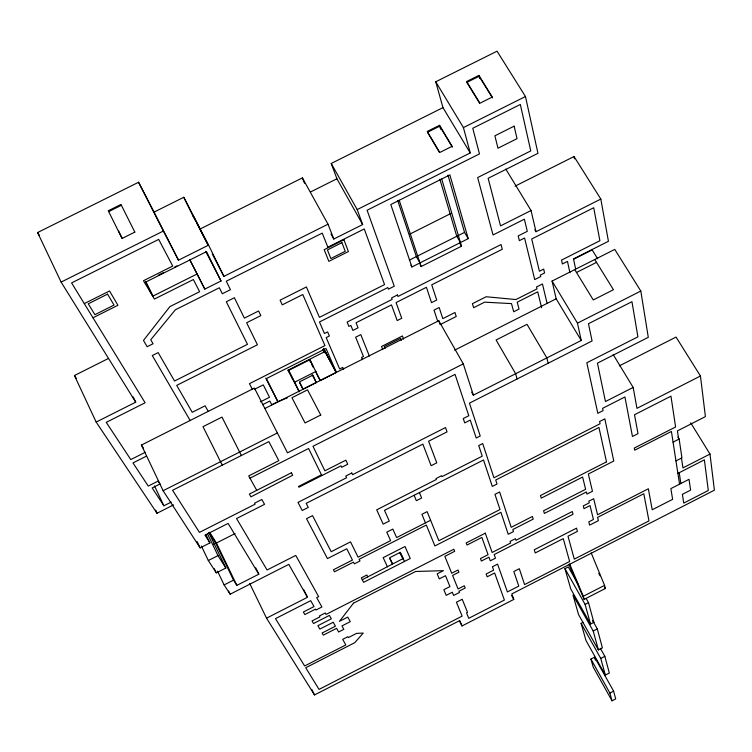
<?xml version="1.0" encoding="UTF-8"?>
<svg xmlns="http://www.w3.org/2000/svg" width="752" height="752" viewBox="0 0 752 752"><rect width="100%" height="100%" fill="white"/><g stroke="black" fill="none" stroke-linecap="round" stroke-linejoin="round"><path stroke-width="1.13" d="M362.276 579.717L403.138 558.548L399.961 552.513M612.025 700.817L615.7 698.918L613.604 691.144L594.606 657.182L590.922 659.081L593.206 667.08L612.025 700.817L609.891 693.062L590.922 659.081M600.34 648.309L604.834 656.317L609.336 673.031L605.332 675.089L586.005 640.554L581.099 623.352L583.12 622.318M578.702 585.319L568.315 566.952L564.949 568.672L570.73 588.901L590.527 624.066L593.854 622.355L588.515 602.672L586.203 598.592M597.295 628.898L602.399 647.857L598.395 649.925L593.196 631.003L597.295 628.898L592.802 620.926M605.332 675.089L600.754 658.414L604.834 656.317M609.891 693.062L613.604 691.144M249.664 583.411L266.537 618.163L314.515 694.942L459.773 620.56L462.019 625.955L513.785 599.438L511.849 593.901L714.4 490.191L709.991 454.076L690.721 422.859M604.552 585.366L605.332 588.496L584.144 599.372L583.289 596.27L604.552 585.366L591.204 552.955M590.527 624.066L585.112 604.411L588.515 602.672M430.605 520.262L396.614 537.586L392.835 529.088L386.791 532.162L390.626 540.632L358.093 557.194L350.535 541.872L331.2 551.705L312.541 515.637L306.525 518.692L327.468 558.595L346.785 548.763L352.444 560.071L333.399 569.781L334.471 571.811L353.478 562.129L354.342 563.868L359.973 561.001L359.118 559.272L426.328 525.037L434.9 545.943L500.907 512.281L508.23 534.277L513.484 531.589L512.817 529.54L533.196 519.134L532.397 516.483L511.191 527.312L499.619 491.968L494.948 494.355L500.005 509.546L438.877 540.716L427.127 511.642L421.919 514.293L425.444 522.894M266.537 618.163L307.483 597.295L288.796 564.367L230.131 594.202L224.115 584.915L217.535 571.172M673.059 442.138L679.141 439.036L677.937 437.072M675.963 460.901L681.932 457.855L679.141 439.036M709.991 454.076L682.938 467.904L681.481 458.09M677.89 473.393L704.38 459.848L708.299 490.511L683.737 503.088L682.393 494.337L690.609 490.135L689.039 479.325L670.869 488.612L672.617 499.337L652.228 509.771L648.346 488.791L597.539 514.763L593.695 498.708L588.844 501.189L589.248 502.862L583.298 505.908L583.984 508.662L590.029 505.579L593.431 519.51L588.797 521.879L589.615 525.14L598.376 520.666L597.586 517.376L643.806 493.744L648.967 520.892L574.284 559.131L568.004 536.195L577.386 531.401L576.53 528.158L534.249 549.768L535.236 552.946L563.257 538.62L569.64 561.5L524.576 584.577L519.303 568.719L513.832 571.52L518.786 586.109L507.403 591.937L497.58 564.141L492.419 566.782L493.641 570.166L486.149 574.002L487.183 576.793L494.647 572.968L504.395 600.058L468.74 618.313L466.531 612.861L467.518 612.354L462.226 599.269L456.417 602.239L462.142 616.123L319.036 689.387L305.726 667.757L354.775 642.678L363.235 633.071L356.542 633.4L348.355 637.583L347.875 636.69L342.705 639.332L345.817 644.934L304.635 665.981L275.486 618.633L310.698 600.679L314.035 606.573L303.357 612.015L304.833 614.563L315.483 609.129L315.99 610.022L321.912 607.005L316.686 597.624L318.641 596.637L295.743 555.418L267.082 569.997L236.551 518.542L264.554 504.338L261.837 499.478L254.543 503.182L255.116 504.188L199.44 532.407L172.556 490.295L268.859 441.612L278.823 460.675L248.696 475.922L256.742 490.332M264.864 408.505L438.783 320.728L463.288 363.874L287.508 452.826L254.43 388.079L141.414 445.052L163.118 490.718L200.135 547.888L209.921 542.925L205.898 534.55M213.643 544.232L215.721 543.179L233.534 580.13L236.852 585.366L258.81 574.199L255.718 567.863M209.667 532.247L216.435 543.019L235.066 533.563M208.323 560.522L217.986 555.625L225.844 568.014L216.313 572.855L208.323 560.522L201.376 545.999M619.338 365.867L676.039 337.065L700.45 376.009L705.414 416.617L677.43 430.896L678.671 439.271M224.115 584.915L233.534 580.13M613.19 354.577L633.165 387.43L605.445 401.53L597.436 363.141L648.29 337.328L640.807 291.052L614.769 249.401L552.071 281.069L556.17 298.817L581.24 340.477L473.375 395.148L471.664 392.13M700.45 376.009L636.963 408.336L633.165 387.43M576.483 272.487L596.524 262.363M163.118 490.718L277.375 432.964M454.64 350.159L556.17 298.817M146.527 456.097L132.991 462.931L148.238 486.074L158.127 481.083L159.988 483.968L152.177 487.926L163.898 505.786L171.212 502.082M108.401 358.478L74.439 375.521L96.162 422.079L157.036 513.259L173.543 504.902M249.955 478.187L308.593 448.502L321.837 475.565M581.24 340.477L577.461 323.134L640.807 291.052M321.461 474.803L298.497 486.441L298.882 487.202L341.004 465.845L341.681 467.302L347.725 464.228L345.864 460.177L324.864 470.818L312.982 446.284L455.054 374.374L468.806 415.734L463.26 418.544L464.727 422.897L470.254 420.095L476.223 438.031L480.227 435.991L469.445 403.147L592.078 340.966L588.478 323.708L631.943 301.693L637.922 336.84L586.823 362.765L597.812 413.309L603.085 410.62L602.596 408.327L624.931 396.971L632.451 436.47L638.006 433.641L634.509 414.737L670.963 396.172L675.597 426.995L634.284 448.07L634.688 450.204L671.414 431.469L679.554 484.175M96.162 422.079L135.717 402.179L133.198 396.924M411.908 266.96L468.214 238.638L449.875 174.896L390.786 204.525L411.908 266.96L410.883 265.165M505.795 169.078L531.044 210.522L500.531 225.882L488.142 178.309L537.953 153.314L525.469 96.529L497.044 51.183L435.737 81.78L442.956 107.63L470.235 152.929L357.191 209.592L362.652 224.557L333.803 239.023L330.983 233.919M420.124 264.732L421.148 266.528L461.512 246.214L441.706 178.995M534.794 229.717L536.016 231.719L600.82 199.064L574.03 156.529L515.092 186.139M288.777 371.77L288.025 370.181L325.212 351.438L325.907 353.055M292.923 379.563L288.599 370.426L309.927 359.682L320.22 380.503L336.379 372.353L326.039 348.505L266.415 378.557L277.883 401.681L287.255 397.864M254.674 389.198L263.266 384.874L269.498 397.291L260.389 401.888M145.202 452.309L130.782 459.585L106.248 422.342L145.117 402.781L71.59 282.902L158.7 239.39L172.734 266.076L143.472 280.722L154.414 299.061L193.358 279.556L199.618 291.71L169.914 306.6L143.472 340.412L147.138 346.71L153.06 343.749L150.757 339.754L175.348 309.815L219.34 287.762L222.319 293.759L230.441 289.689L226.286 281.22L322.241 233.12L327.853 247.22L364.259 228.956L384.554 284.594L319.421 317.372L306.402 286.954L280.111 300.17L282.244 304.861L302.793 294.53L324.939 345.61L249.438 383.661L252.296 389.235M299.287 391.82L294.718 382.148L316.103 371.356M262.542 404.717L269.855 401.032L271.735 404.783L277.883 401.681L265.766 378.153M303 389.198L316.254 382.505L312.898 375.116L299.55 381.847L303 389.198L299.446 382.401M440.183 324.591L456.229 316.489L454.969 312.494L442.806 318.632L439.168 307.521L434.007 310.125L437.843 321.659M573.456 259.337L592.162 249.899L597.68 258.82M212.233 253.875L223.899 276.388L328.013 224.209L302.398 177.886L199.506 229.304M190.124 260.399L204.807 289.106L221.022 280.985L206.527 251.629L144.534 282.649M409.972 234.041L450.871 213.493M409.332 260.154L464.539 232.387L447.995 175.178M135.717 402.179L61.109 282.094L37.6 232.547L138.575 182.257L154.057 212.111L183.789 197.278L208.586 245.114L223.899 276.388M61.109 282.094L163.363 231.024L178.487 260.173L208.586 245.114M478.902 75.416L466.635 81.545L479.926 103.231L492.269 97.055L478.902 75.416L479.644 78.415M362.652 224.557L336.915 178.769L331.228 163.475L442.956 107.63M439.525 125.311L427.249 131.45L439.751 152.496L452.093 146.311L439.525 125.311L440.672 129.306M84.28 303.592L109.529 290.968L117.932 305.284L92.975 317.776M310.444 192.014L336.915 178.769M158.296 275.185L163.475 272.591M174.868 266.894L176.946 265.851M470.235 152.929L463.429 127.577L525.469 96.529M204.807 289.106L197.099 273.991L152.806 296.175L145.578 281.605M108.739 211.594L121.42 205.268M74.439 375.521L76.356 378.435M141.414 445.052L143.303 447.995M209.921 542.925L204.986 535.142L228.119 523.42L258.81 574.199M209.084 532.632L215.721 543.179M594.766 259.506L613.444 289.736L593.272 299.945L574.735 269.62M492.475 97.92L479.118 76.29L466.851 82.41L479.541 103.099M37.6 232.547L39.433 235.526M435.737 81.78L463.429 127.577M552.071 281.069L577.461 323.134M452.328 147.129L439.76 126.139L427.493 132.277L439.394 152.308M464.539 232.387L468.214 238.638M460.431 242.548L456.765 236.288L439.882 179.249M459.425 242.652L461.512 246.214M190.153 420.5L152.289 355.546L158.155 352.594L174.539 381.02L247.483 344.322L226.305 301.768L234.37 297.726L244.362 318.134L258.613 310.971L260.822 315.624L246.628 322.758L257.41 344.773L176.711 385.381L192.239 412.293L205.099 405.817L208.248 411.41M222.291 465.225L203.002 426.675L222 417.097L241.392 455.571M598.742 573.428L600.115 575.825M419.954 262.918L416.354 256.62L397.686 200.408M604.42 586.908L605.332 588.496M568.897 564.357L584.144 599.372M564.949 568.672L585.112 604.411M592.717 620.344L593.854 622.355M331.228 163.475L357.191 209.592M593.196 631.003L572.996 595.095L578.561 614.6L598.395 649.925M581.099 623.352L600.754 658.414M511.586 595.424L513.785 599.438M323.557 348.345L336.379 372.353M323.708 348.928L336.012 371.958M323.727 349.219L336.069 372.334M322.711 349.624L324.356 352.707M459.331 620.898L462.019 625.955M309.138 359.541L310.623 362.342M311.61 364.212L313.095 367.023M316.131 372.757L320.22 380.503M312.165 374.759L316.254 382.505M399.697 552.438L403.392 559.46M389.837 558.821L392.525 563.962L389.658 557.74L400.337 552.297L404.444 561.471M288.599 370.426L294.718 382.148M288.025 370.181L298.704 390.786M196.62 222.827L208.313 245.396L192.728 214.95L195.614 220.825M205.691 251.318L221.022 280.985M189.701 259.525L197.099 273.991M154.057 212.111L178.487 260.173M138.575 182.257L163.363 231.024M303.836 589.972L306.966 596.251M145.634 281.398L152.863 295.94M118.572 230.958L122.125 238.121M367.803 576.897L366.873 575.007L361.336 577.837L363.573 582.321L410.272 558.501L404.999 546.525L383.172 557.646L387.477 566.867M183.789 197.278L193.931 217.939M311.817 689.481L314.515 694.942M216.435 543.019L236.852 585.366M208.877 532.792L225.844 568.014M207.514 533.854L217.986 555.625M228.617 591.034L230.131 594.202M214.32 568.709L216.313 572.855M197.137 541.6L200.135 547.888M154.508 485.961L163.898 505.786M155.57 510.129L157.036 513.259M155.626 510.523L156.613 512.61M309.927 359.682L313.161 366.844M323.435 349.454L324.826 352.65M343.626 369.411L342.762 367.39L339.66 368.95L326.189 337.592L329.376 335.984L327.628 331.895L324.432 333.503L319.478 321.959L387.835 287.555L388.427 289.172L394.274 286.221L367.098 210.24L479.475 153.906L472.764 128.272L520.337 104.462L530.762 150.908L477.661 177.557L493.039 234.962L524.37 219.199L527.293 231.325L518.194 235.912L519.378 240.649L524.586 238.027L534.738 279.575L540.688 276.567L540.34 275.11L544.58 272.967L543.668 269.103L539.419 271.246L531.711 238.995L593.723 207.74L599.889 240.725L561.547 260.079L562.393 263.971L567.478 261.405L569.913 272.713M569.668 563.981L583.289 596.27M414.117 495.277L416.345 500.71L421.628 498.031L419.419 492.579M362.426 359.653L361.543 357.482L363.46 356.514L355.649 337.216L360.791 334.621L369.373 356.081M302.398 177.886L304.541 183.291M328.013 224.209L333.803 239.023M382.749 349.595L381.546 346.484L402.423 335.947L403.58 339.086M385.062 348.58L384.3 346.587L400.619 338.353L401.352 340.355M399.227 200.295L421.148 266.528M438.783 320.728L439.882 324.046M463.288 363.874L473.375 395.148M594.606 657.182L595.443 660.19M517.113 378.98L515.637 373.725L496.085 339.989L527.02 324.338L546.836 357.914L548.17 363.225M541.609 307.7L537.727 291.814L517.207 302.182L519.021 309.081L513.691 311.779L511.501 303.611L484.617 302.163L473.619 307.709L472.416 303.686L486.168 296.749L515.928 299.55L537.013 288.9L536.543 286.963L542.455 283.974L547.042 303.159M531.044 210.522L536.016 231.719M575.656 269.094L573.513 258.923L608.434 241.289L600.82 199.064M574.03 156.529L574.472 158.794M679.216 472.717L680.87 483.508M353.478 603.179L339.462 621.331L347.791 617.082L350.253 621.669L341.963 625.908L343.843 629.33L338.635 631.99L336.605 628.334L323.322 635.12L322.1 633.005L335.42 626.2L333.23 622.252L319.854 629.076L317.899 625.683L331.322 618.83L329.423 615.399L313.546 623.511L312.042 620.917L319.891 616.913L319.365 615.982L325.249 612.974L326.058 614.431L453.86 549.214L454.678 551.31L444.855 556.33L451.698 573.25L458.034 570.016L458.899 572.206L452.591 575.43L458.062 588.966L464.285 585.78L465.178 588.036L458.964 591.204L459.472 592.473L453.625 595.462L452.29 592.219L446.19 595.33L443.84 589.709L449.969 586.579L445.494 575.712L439.29 578.88L437.175 573.851L443.417 570.665L415.593 571.473L353.478 603.179M606.497 461.869L540.472 495.54L541.233 498.153L582.621 477.031L585.62 489.317L543.593 510.768L544.363 513.428L586.428 491.958L586.955 494.083L592.454 491.272L588.337 474.014L613.782 461.032L604.834 418.864L599.598 421.534L600.077 423.761L493.951 477.783L482.709 443.548L478.723 445.569L482.248 456.163L441.96 476.646L441.612 475.715L436.047 478.545L436.404 479.466L376.696 509.828L383.172 524.144L389.254 521.051L384.488 510.345L483.517 459.98L492.306 486.422L497.016 484.025L495.709 480.02L598.959 427.456L606.497 461.869M485.294 533.177L466.202 542.916L467.001 545.031L481.863 537.445L488.067 554.675L480.453 558.567L481.365 561.039L488.96 557.166L490.276 560.832L495.465 558.181L494.186 554.544L573.015 514.274L572.291 511.529L515.928 540.321L515.402 538.695L510.072 541.421L510.617 543.038L492.146 552.476L485.294 533.177M351.767 473.008L345.77 476.054L346.559 477.755L297.98 502.402L302.229 510.495L308.282 507.421L306.177 503.351L422.868 444.141L431.131 465.704L436.762 462.847L428.612 441.217L447.055 431.864L445.522 427.55L352.547 474.709L351.767 473.008M320.747 415.01L305.058 422.944L291.955 397.714L307.549 389.846L320.747 415.01M291.428 472.764L249.373 494.073L250.942 496.846L292.707 475.236L291.428 472.764M397.404 294.981L391.595 297.914L392.14 299.399L347.133 322.072L348.9 326.406L350.864 325.419L352.895 330.41L358.065 327.806L356.044 322.749L391.482 304.898L397.197 320.568L401.747 318.275L396.088 302.577L426.422 287.292L431.526 302.661L436.715 300.039L431.733 284.811L502.28 249.26L501.039 244.55L397.94 296.476L397.404 294.981M514.124 126.167L494.891 135.802L497.965 148.219L517.028 138.659L514.124 126.167M343.918 239.794L324.178 249.692L328.859 261.358L348.42 251.535L343.918 239.794M341.906 242.661L327.411 249.937L330.842 258.528L345.243 251.3L341.906 242.661M134.824 232.105L122.031 238.487L108.279 210.776L120.978 204.45L134.824 232.105M107.574 294.135L88.257 303.799L94.893 314.674L114.041 305.086L107.574 294.135"/></g></svg>
